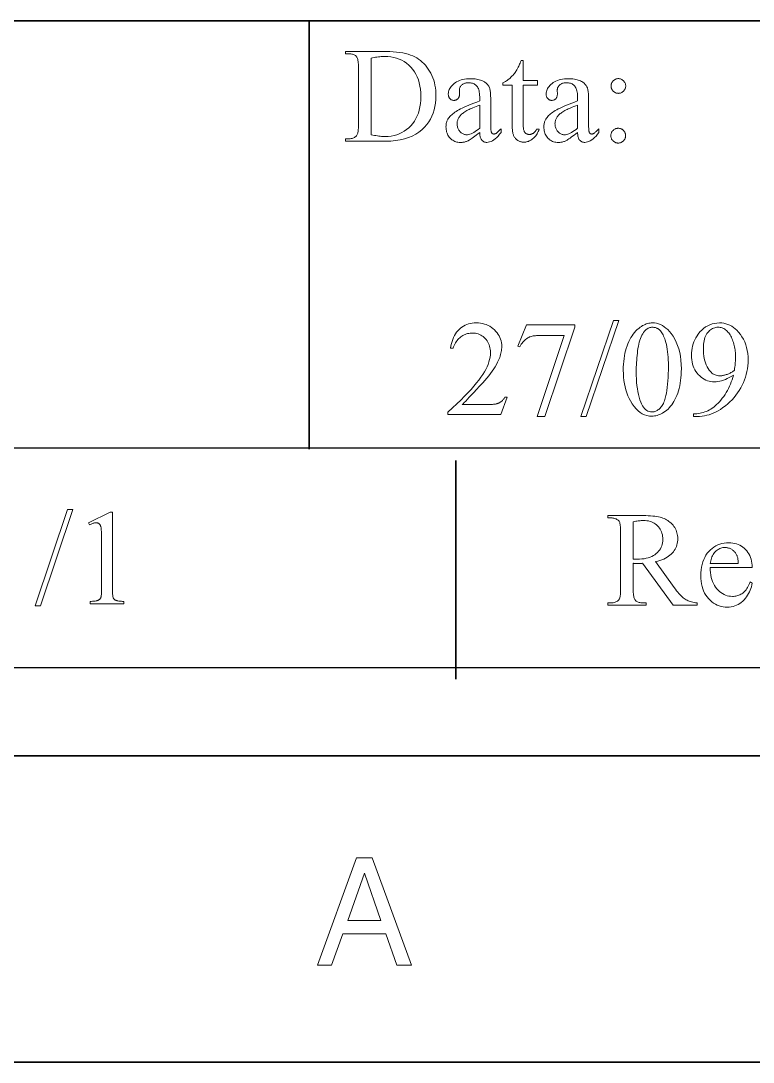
# Model space of a CAD drawing. Extents: x 0 to 297, y 0 to 210.
# Drawn here: x 248.58 to 272.5, y 0 to 34 of the extents above; entities that cross this region are included whole.
import ezdxf

# ---------------------------------------------------------------- set-up
doc = ezdxf.new("R2010")
doc.units = 0

msp = doc.modelspace()

# ---------------------------------------------------------------- linework, layer by layer
at = {"color": 7, "lineweight": 35}
for p, q in [((162, 34), (287, 34)), ((162, 20), (286.882111, 20.066713)), ((162, 12.832358), (286.882111, 12.899072)), ((10, 10), (287, 10)), ((97, 10), (287, 10)), ((296.999512, 0.000561), (0.00002, 0.000561))]:
    msp.add_line(p, q, dxfattribs=at)
at = {"color": 7, "lineweight": 35, "ltscale": 0.3489}
msp.add_line((258.001556, 20.018793), (258.001556, 33.974796), dxfattribs=at)
at = {"color": 7, "lineweight": 35, "ltscale": 0.178418}
msp.add_line((262.789368, 12.504389), (262.789368, 19.641123), dxfattribs=at)
at = {"color": 7, "lineweight": 13}
for points in [[(259.184235, 30.070606), (259.184235, 30.150635), (259.294525, 30.150635), (259.330658, 30.151825), (259.364624, 30.155394), (259.396393, 30.161341), (259.426025, 30.169668), (259.453522, 30.180376), (259.478821, 30.19346), (259.501953, 30.208927), (259.522949, 30.22677), (259.541748, 30.246994), (259.558411, 30.269596), (259.567444, 30.285646), (259.575531, 30.305243), (259.582672, 30.328386), (259.588867, 30.355076), (259.594086, 30.385315), (259.598389, 30.4191), (259.601715, 30.456432), (259.604095, 30.497311), (259.60553, 30.541739), (259.605988, 30.589712), (259.605988, 32.484447), (259.605377, 32.537334), (259.603577, 32.586105), (259.600555, 32.630772), (259.596313, 32.671326), (259.590851, 32.707771), (259.584198, 32.740108), (259.576324, 32.768333), (259.56723, 32.79245), (259.556946, 32.812458), (259.545441, 32.828358), (259.52774, 32.846439), (259.508392, 32.862617), (259.487427, 32.876892), (259.464813, 32.889267), (259.440521, 32.899734), (259.414612, 32.908298), (259.387054, 32.914963), (259.35788, 32.91972), (259.327026, 32.922573), (259.294525, 32.923527), (259.184235, 32.923527), (259.184235, 33.003555), (260.378174, 33.003555), (260.506531, 33.002064), (260.628601, 32.997585), (260.744354, 32.990124), (260.853851, 32.979675), (260.957031, 32.966244), (261.053925, 32.949829), (261.144501, 32.930428), (261.228821, 32.908039), (261.306824, 32.882668), (261.37854, 32.854313), (261.44574, 32.822472), (261.510284, 32.786655), (261.572144, 32.746857), (261.631317, 32.703079), (261.687836, 32.655323), (261.741638, 32.603584), (261.792786, 32.547867), (261.841217, 32.488171), (261.886993, 32.424492), (261.930084, 32.356834), (261.969727, 32.286106), (262.005219, 32.213215), (262.03653, 32.138161), (262.06366, 32.060944), (262.086609, 31.981565), (262.105408, 31.900023), (262.120026, 31.816317), (262.130463, 31.730448), (262.136719, 31.642416), (262.138794, 31.552221), (262.135071, 31.43181), (262.123932, 31.315422), (262.105316, 31.203058), (262.079285, 31.094715), (262.045807, 30.990396), (262.004883, 30.890102), (261.956512, 30.793829), (261.900696, 30.70158), (261.837463, 30.613354), (261.766785, 30.52915), (261.678925, 30.442026), (261.582306, 30.364075), (261.47699, 30.295292), (261.362915, 30.235682), (261.240112, 30.185242), (261.108551, 30.143972), (260.968262, 30.111876), (260.819244, 30.088947), (260.661469, 30.075191), (260.494965, 30.070606)], [(260.021271, 30.282574), (260.075348, 30.271069), (260.127625, 30.260773), (260.178131, 30.251688), (260.226837, 30.243814), (260.273804, 30.237152), (260.319, 30.231703), (260.362396, 30.227463), (260.404022, 30.224434), (260.443909, 30.222618), (260.481995, 30.222012), (260.580627, 30.225538), (260.675873, 30.236115), (260.7677, 30.253742), (260.856079, 30.278421), (260.941071, 30.310152), (261.022644, 30.348934), (261.100769, 30.394766), (261.175507, 30.447651), (261.246826, 30.507586), (261.314728, 30.574572), (261.377594, 30.647593), (261.433868, 30.725632), (261.48349, 30.808689), (261.52652, 30.896763), (261.562927, 30.989857), (261.592712, 31.087967), (261.615875, 31.191097), (261.632416, 31.299244), (261.642334, 31.412409), (261.64566, 31.530592), (261.642334, 31.649574), (261.632416, 31.763411), (261.615875, 31.872099), (261.592712, 31.975639), (261.562927, 32.074032), (261.52652, 32.167274), (261.48349, 32.255371), (261.433868, 32.338322), (261.377594, 32.416122), (261.314728, 32.488773), (261.246643, 32.555351), (261.174835, 32.614918), (261.099213, 32.667477), (261.019867, 32.713028), (260.936737, 32.751572), (260.849854, 32.783108), (260.759216, 32.807636), (260.664795, 32.825157), (260.56662, 32.835667), (260.464691, 32.839172), (260.425201, 32.838543), (260.384644, 32.836662), (260.343018, 32.833527), (260.300293, 32.829136), (260.2565, 32.82349), (260.211609, 32.816589), (260.165649, 32.808437), (260.118622, 32.799026), (260.070496, 32.788364), (260.021271, 32.776447)], [(264.987396, 32.702908), (264.987396, 32.051861), (265.450256, 32.051861), (265.450256, 31.900455), (264.987396, 31.900455), (264.987396, 30.615667), (264.987946, 30.578423), (264.989594, 30.543684), (264.992371, 30.511457), (264.996216, 30.481739), (265.00119, 30.454529), (265.007263, 30.429827), (265.014435, 30.407637), (265.022705, 30.387953), (265.032074, 30.370779), (265.042542, 30.356115), (265.053894, 30.343374), (265.065857, 30.331976), (265.078461, 30.321918), (265.091705, 30.313202), (265.10556, 30.305826), (265.120026, 30.299791), (265.135132, 30.295097), (265.150879, 30.291746), (265.167236, 30.289734), (265.184235, 30.289063), (265.198456, 30.289507), (265.212616, 30.290836), (265.226654, 30.293055), (265.240631, 30.296158), (265.254517, 30.300148), (265.268311, 30.305025), (265.282043, 30.310791), (265.295654, 30.317442), (265.309204, 30.32498), (265.322662, 30.333405), (265.335754, 30.342693), (265.348267, 30.352827), (265.360168, 30.363804), (265.37146, 30.375624), (265.382141, 30.388288), (265.392212, 30.401796), (265.401672, 30.416147), (265.410553, 30.431341), (265.418823, 30.44738), (265.426483, 30.464262), (265.510834, 30.464262), (265.495056, 30.422916), (265.478027, 30.383671), (265.459747, 30.346521), (265.440216, 30.311472), (265.419434, 30.278519), (265.3974, 30.247665), (265.374115, 30.218908), (265.349548, 30.192249), (265.323761, 30.16769), (265.296692, 30.145227), (265.268921, 30.124886), (265.240967, 30.106684), (265.21286, 30.090624), (265.18457, 30.076706), (265.156097, 30.064928), (265.127472, 30.055292), (265.098663, 30.047798), (265.069672, 30.042444), (265.040527, 30.039232), (265.0112, 30.038162), (264.991333, 30.038713), (264.971558, 30.040369), (264.951874, 30.043125), (264.932281, 30.046988), (264.912781, 30.05195), (264.893341, 30.058018), (264.874023, 30.065187), (264.854767, 30.073462), (264.835602, 30.082838), (264.816528, 30.093317), (264.797974, 30.104824), (264.780457, 30.117283), (264.763885, 30.130693), (264.748352, 30.145054), (264.733795, 30.160368), (264.720215, 30.176634), (264.707672, 30.193851), (264.696106, 30.212019), (264.685516, 30.23114), (264.675934, 30.251211), (264.667297, 30.272873), (264.659576, 30.296762), (264.652771, 30.322882), (264.646851, 30.351227), (264.641876, 30.3818), (264.637787, 30.4146), (264.634583, 30.449629), (264.632324, 30.486885), (264.630951, 30.526371), (264.630524, 30.568083), (264.630524, 31.900455), (264.316895, 31.900455), (264.316895, 31.971832), (264.340729, 31.982008), (264.364685, 31.993504), (264.388733, 32.006321), (264.412903, 32.020454), (264.437195, 32.035908), (264.461578, 32.052681), (264.486084, 32.070774), (264.510681, 32.090187), (264.5354, 32.11092), (264.560211, 32.132973), (264.584808, 32.156105), (264.608887, 32.18008), (264.632416, 32.204899), (264.655396, 32.230564), (264.677826, 32.257069), (264.699738, 32.28442), (264.721069, 32.312614), (264.741913, 32.341652), (264.762177, 32.371532), (264.781921, 32.402256), (264.792267, 32.420059), (264.803375, 32.440586), (264.815277, 32.463837), (264.827942, 32.489815), (264.8414, 32.518517), (264.855621, 32.549942), (264.870636, 32.584095), (264.886444, 32.620975), (264.902985, 32.660576), (264.920349, 32.702908)], [(263.568512, 30.356115), (263.509796, 30.310953), (263.455597, 30.26977), (263.405975, 30.232567), (263.36087, 30.199345), (263.320313, 30.170101), (263.284302, 30.144838), (263.252838, 30.123554), (263.225891, 30.106251), (263.203522, 30.092928), (263.185669, 30.083584), (263.16214, 30.073311), (263.138336, 30.064117), (263.114227, 30.056005), (263.089813, 30.048977), (263.065094, 30.043028), (263.04007, 30.038162), (263.01474, 30.034376), (262.989105, 30.031673), (262.963165, 30.03005), (262.93692, 30.02951), (262.896545, 30.030916), (262.857635, 30.035133), (262.82016, 30.042164), (262.784149, 30.052006), (262.749573, 30.064657), (262.716431, 30.080124), (262.684753, 30.0984), (262.654541, 30.119488), (262.625763, 30.143389), (262.598419, 30.170101), (262.573151, 30.199106), (262.550537, 30.229885), (262.530579, 30.262438), (262.513306, 30.296762), (262.498657, 30.332863), (262.486694, 30.370735), (262.477386, 30.410383), (262.470734, 30.451803), (262.466736, 30.494997), (262.465393, 30.539965), (262.466064, 30.568558), (262.467987, 30.596375), (262.471252, 30.623411), (262.4758, 30.64967), (262.481628, 30.675148), (262.48877, 30.699848), (262.497192, 30.723772), (262.506927, 30.746914), (262.517975, 30.769279), (262.530304, 30.790865), (262.549347, 30.820108), (262.571014, 30.849005), (262.595276, 30.877556), (262.622162, 30.905762), (262.651703, 30.93362), (262.683807, 30.961132), (262.718567, 30.988298), (262.75592, 31.01512), (262.795929, 31.041594), (262.838501, 31.067722), (262.885315, 31.09424), (262.937958, 31.121881), (262.996429, 31.15065), (263.060699, 31.180542), (263.130768, 31.211557), (263.206696, 31.2437), (263.288422, 31.276966), (263.375946, 31.311356), (263.46933, 31.346872), (263.568512, 31.383512), (263.568512, 31.461378), (263.567566, 31.518782), (263.564728, 31.572466), (263.560028, 31.622431), (263.553467, 31.668674), (263.544983, 31.711197), (263.534637, 31.75), (263.5224, 31.785084), (263.508301, 31.816446), (263.49231, 31.844088), (263.474426, 31.868011), (263.454742, 31.888969), (263.43338, 31.907722), (263.410278, 31.924269), (263.385468, 31.938608), (263.358978, 31.950743), (263.33075, 31.96067), (263.300842, 31.968393), (263.269196, 31.973907), (263.23587, 31.977217), (263.200806, 31.978321), (263.174103, 31.977585), (263.14856, 31.97538), (263.124115, 31.971703), (263.1008, 31.966555), (263.078613, 31.959936), (263.057526, 31.951847), (263.037598, 31.942286), (263.018768, 31.931255), (263.001068, 31.918753), (262.984497, 31.904781), (262.968903, 31.889856), (262.954926, 31.8745), (262.942596, 31.858709), (262.931915, 31.842487), (262.922882, 31.825832), (262.915466, 31.808746), (262.909729, 31.791225), (262.905609, 31.773273), (262.903137, 31.754889), (262.902313, 31.736071), (262.906647, 31.61062), (262.906128, 31.591175), (262.904602, 31.572639), (262.902069, 31.555012), (262.898499, 31.538292), (262.893951, 31.52248), (262.888336, 31.507578), (262.881744, 31.493584), (262.874115, 31.480497), (262.865479, 31.468321), (262.855804, 31.457052), (262.845337, 31.446777), (262.834229, 31.437586), (262.82251, 31.429474), (262.81015, 31.422445), (262.79715, 31.416496), (262.783539, 31.411631), (262.769287, 31.407845), (262.754425, 31.405142), (262.738922, 31.403519), (262.722809, 31.402979), (262.707092, 31.403542), (262.691956, 31.405228), (262.677399, 31.408039), (262.663452, 31.411976), (262.650055, 31.417038), (262.637268, 31.423223), (262.625061, 31.430534), (262.613434, 31.438969), (262.602386, 31.44853), (262.591949, 31.459215), (262.582275, 31.470873), (262.573639, 31.483353), (262.56601, 31.496655), (262.559418, 31.510778), (262.553802, 31.525724), (262.549255, 31.541492), (262.545685, 31.558083), (262.543152, 31.575495), (262.541626, 31.593727), (262.541107, 31.612783), (262.542999, 31.649683), (262.548737, 31.685978), (262.558228, 31.721666), (262.571564, 31.756748), (262.588684, 31.791225), (262.609619, 31.825098), (262.634369, 31.858364), (262.662933, 31.891024), (262.695282, 31.923079), (262.731445, 31.954529), (262.771057, 31.984118), (262.813721, 32.010593), (262.859467, 32.033951), (262.908295, 32.054195), (262.960175, 32.071327), (263.015137, 32.085342), (263.073181, 32.096245), (263.134277, 32.104031), (263.198456, 32.108704), (263.265686, 32.11026), (263.317505, 32.109375), (263.367432, 32.106712), (263.415466, 32.10228), (263.461578, 32.096069), (263.505768, 32.088089), (263.548096, 32.078335), (263.588501, 32.066807), (263.626984, 32.053505), (263.663574, 32.038429), (263.698273, 32.02158), (263.723145, 32.007412), (263.746643, 31.991732), (263.768829, 31.974535), (263.789642, 31.955826), (263.809143, 31.935602), (263.827271, 31.913864), (263.844086, 31.890614), (263.859558, 31.865849), (263.873688, 31.839567), (263.886444, 31.811773), (263.89386, 31.791225), (263.900482, 31.766785), (263.906311, 31.738451), (263.911377, 31.706223), (263.915649, 31.670101), (263.919159, 31.630087), (263.921875, 31.58618), (263.923828, 31.538378), (263.924988, 31.486685), (263.925385, 31.431097), (263.925385, 30.758421), (263.925507, 30.703947), (263.925812, 30.653866), (263.926361, 30.608173), (263.927124, 30.566872), (263.928101, 30.529961), (263.929291, 30.49744), (263.930695, 30.469313), (263.932312, 30.445574), (263.934143, 30.426226), (263.936218, 30.41127), (263.938507, 30.39893), (263.941101, 30.387434), (263.94397, 30.376781), (263.947113, 30.366972), (263.950531, 30.358007), (263.954254, 30.349886), (263.958221, 30.342607), (263.962494, 30.336172), (263.967072, 30.330582), (263.971893, 30.325832), (263.976959, 30.321724), (263.982147, 30.318047), (263.987488, 30.314802), (263.993011, 30.311991), (263.998657, 30.30961), (264.004456, 30.307665), (264.010437, 30.30615), (264.016541, 30.305069), (264.022797, 30.30442), (264.029205, 30.304203), (264.036041, 30.304356), (264.042725, 30.30481), (264.049194, 30.305567), (264.055511, 30.306627), (264.061646, 30.307989), (264.067627, 30.309654), (264.073425, 30.311623), (264.079041, 30.313894), (264.084503, 30.316467), (264.089783, 30.319344), (264.099701, 30.325985), (264.111328, 30.334658), (264.124634, 30.345366), (264.139618, 30.358105), (264.156281, 30.372877), (264.174652, 30.389683), (264.194702, 30.408522), (264.216431, 30.429396), (264.239868, 30.452301), (264.264984, 30.47724), (264.264984, 30.356115), (264.216736, 30.29447), (264.168945, 30.239315), (264.121582, 30.190649), (264.074646, 30.148472), (264.028137, 30.112783), (263.982056, 30.083584), (263.936432, 30.060873), (263.891205, 30.044651), (263.846436, 30.034918), (263.802094, 30.031673), (263.781342, 30.032408), (263.761444, 30.034615), (263.742401, 30.038292), (263.724243, 30.04344), (263.70694, 30.050058), (263.690491, 30.058147), (263.674927, 30.067707), (263.660217, 30.078739), (263.646362, 30.09124), (263.633392, 30.105213), (263.62146, 30.12096), (263.610718, 30.138783), (263.601196, 30.158682), (263.592896, 30.180656), (263.585815, 30.204708), (263.579926, 30.230837), (263.575256, 30.259041), (263.571808, 30.289324), (263.56955, 30.32168)], [(266.76532, 30.356115), (266.706604, 30.310953), (266.652435, 30.26977), (266.602783, 30.232567), (266.557678, 30.199345), (266.517151, 30.170101), (266.48111, 30.144838), (266.449646, 30.123554), (266.422729, 30.106251), (266.40033, 30.092928), (266.382507, 30.083584), (266.358978, 30.073311), (266.335175, 30.064117), (266.311066, 30.056005), (266.286621, 30.048977), (266.261902, 30.043028), (266.236877, 30.038162), (266.211548, 30.034376), (266.185913, 30.031673), (266.160004, 30.03005), (266.133759, 30.02951), (266.093384, 30.030916), (266.054474, 30.035133), (266.016998, 30.042164), (265.980957, 30.052006), (265.946381, 30.064657), (265.913269, 30.080124), (265.881592, 30.0984), (265.851349, 30.119488), (265.822571, 30.143389), (265.795258, 30.170101), (265.769989, 30.199106), (265.747375, 30.229885), (265.727417, 30.262438), (265.710114, 30.296762), (265.695496, 30.332863), (265.683502, 30.370735), (265.674194, 30.410383), (265.667542, 30.451803), (265.663574, 30.494997), (265.662231, 30.539965), (265.662872, 30.568558), (265.664825, 30.596375), (265.66806, 30.623411), (265.672607, 30.64967), (265.678467, 30.675148), (265.685608, 30.699848), (265.694031, 30.723772), (265.703766, 30.746914), (265.714783, 30.769279), (265.727112, 30.790865), (265.746155, 30.820108), (265.767822, 30.849005), (265.792114, 30.877556), (265.819, 30.905762), (265.848511, 30.93362), (265.880646, 30.961132), (265.915405, 30.988298), (265.952759, 31.01512), (265.992737, 31.041594), (266.035339, 31.067722), (266.082153, 31.09424), (266.134796, 31.121881), (266.193237, 31.15065), (266.257507, 31.180542), (266.327606, 31.211557), (266.403503, 31.2437), (266.485229, 31.276966), (266.572784, 31.311356), (266.666138, 31.346872), (266.76532, 31.383512), (266.76532, 31.461378), (266.764404, 31.518782), (266.761566, 31.572466), (266.756866, 31.622431), (266.750275, 31.668674), (266.741821, 31.711197), (266.731476, 31.75), (266.719238, 31.785084), (266.705109, 31.816446), (266.689117, 31.844088), (266.671234, 31.868011), (266.651581, 31.888969), (266.630188, 31.907722), (266.607117, 31.924269), (266.582306, 31.938608), (266.555786, 31.950743), (266.527588, 31.96067), (266.49765, 31.968393), (266.466034, 31.973907), (266.432678, 31.977217), (266.397644, 31.978321), (266.370941, 31.977585), (266.345367, 31.97538), (266.320923, 31.971703), (266.297607, 31.966555), (266.275421, 31.959936), (266.254364, 31.951847), (266.234406, 31.942286), (266.215607, 31.931255), (266.197906, 31.918753), (266.181335, 31.904781), (266.16571, 31.889856), (266.151764, 31.8745), (266.139435, 31.858709), (266.128723, 31.842487), (266.11969, 31.825832), (266.112305, 31.808746), (266.106537, 31.791225), (266.102448, 31.773273), (266.099976, 31.754889), (266.099152, 31.736071), (266.103485, 31.61062), (266.102966, 31.591175), (266.10144, 31.572639), (266.098907, 31.555012), (266.095337, 31.538292), (266.090759, 31.52248), (266.085175, 31.507578), (266.078552, 31.493584), (266.070953, 31.480497), (266.062317, 31.468321), (266.052643, 31.457052), (266.042175, 31.446777), (266.031067, 31.437586), (266.019318, 31.429474), (266.006958, 31.422445), (265.993988, 31.416496), (265.980347, 31.411631), (265.966125, 31.407845), (265.951233, 31.405142), (265.93576, 31.403519), (265.919617, 31.402979), (265.9039, 31.403542), (265.888794, 31.405228), (265.874237, 31.408039), (265.86026, 31.411976), (265.846893, 31.417038), (265.834106, 31.423223), (265.821899, 31.430534), (265.810272, 31.438969), (265.799225, 31.44853), (265.788757, 31.459215), (265.779114, 31.470873), (265.770477, 31.483353), (265.762848, 31.496655), (265.756226, 31.510778), (265.750641, 31.525724), (265.746063, 31.541492), (265.742523, 31.558083), (265.73996, 31.575495), (265.738434, 31.593727), (265.737946, 31.612783), (265.739838, 31.649683), (265.745544, 31.685978), (265.755066, 31.721666), (265.768402, 31.756748), (265.785522, 31.791225), (265.806458, 31.825098), (265.831207, 31.858364), (265.859741, 31.891024), (265.89212, 31.923079), (265.928284, 31.954529), (265.967865, 31.984118), (266.010559, 32.010593), (266.056305, 32.033951), (266.105103, 32.054195), (266.157013, 32.071327), (266.211975, 32.085342), (266.269989, 32.096245), (266.331116, 32.104031), (266.395264, 32.108704), (266.462524, 32.11026), (266.514343, 32.109375), (266.56427, 32.106712), (266.612274, 32.10228), (266.658386, 32.096069), (266.702606, 32.088089), (266.744904, 32.078335), (266.785309, 32.066807), (266.823822, 32.053505), (266.860413, 32.038429), (266.895111, 32.02158), (266.919952, 32.007412), (266.943481, 31.991732), (266.965637, 31.974535), (266.986481, 31.955826), (267.005951, 31.935602), (267.024109, 31.913864), (267.040924, 31.890614), (267.056366, 31.865849), (267.070496, 31.839567), (267.083282, 31.811773), (267.090698, 31.791225), (267.09729, 31.766785), (267.103149, 31.738451), (267.108215, 31.706223), (267.112488, 31.670101), (267.115997, 31.630087), (267.118713, 31.58618), (267.120667, 31.538378), (267.121826, 31.486685), (267.122223, 31.431097), (267.122223, 30.758421), (267.122314, 30.703947), (267.12265, 30.653866), (267.123199, 30.608173), (267.123962, 30.566872), (267.124908, 30.529961), (267.126099, 30.49744), (267.127502, 30.469313), (267.12915, 30.445574), (267.130981, 30.426226), (267.133026, 30.41127), (267.135345, 30.39893), (267.137909, 30.387434), (267.140778, 30.376781), (267.143921, 30.366972), (267.147369, 30.358007), (267.151062, 30.349886), (267.15506, 30.342607), (267.159332, 30.336172), (267.163879, 30.330582), (267.168732, 30.325832), (267.173767, 30.321724), (267.178986, 30.318047), (267.184326, 30.314802), (267.189819, 30.311991), (267.195496, 30.30961), (267.201294, 30.307665), (267.207245, 30.30615), (267.213379, 30.305069), (267.219635, 30.30442), (267.226044, 30.304203), (267.23288, 30.304356), (267.239532, 30.30481), (267.246033, 30.305567), (267.25235, 30.306627), (267.258484, 30.307989), (267.264465, 30.309654), (267.270264, 30.311623), (267.275879, 30.313894), (267.281311, 30.316467), (267.286591, 30.319344), (267.296539, 30.325985), (267.308136, 30.334658), (267.321442, 30.345366), (267.336426, 30.358105), (267.353119, 30.372877), (267.37149, 30.389683), (267.391541, 30.408522), (267.413269, 30.429396), (267.436676, 30.452301), (267.461792, 30.47724), (267.461792, 30.356115), (267.413574, 30.29447), (267.365753, 30.239315), (267.31839, 30.190649), (267.271454, 30.148472), (267.224945, 30.112783), (267.178894, 30.083584), (267.13324, 30.060873), (267.088043, 30.044651), (267.043274, 30.034918), (266.998932, 30.031673), (266.97818, 30.032408), (266.958282, 30.034615), (266.93924, 30.038292), (266.921051, 30.04344), (266.903748, 30.050058), (266.887329, 30.058147), (266.871765, 30.067707), (266.857056, 30.078739), (266.843201, 30.09124), (266.830231, 30.105213), (266.818268, 30.12096), (266.807556, 30.138783), (266.798035, 30.158682), (266.789734, 30.180656), (266.782623, 30.204708), (266.776764, 30.230837), (266.772095, 30.259041), (266.768616, 30.289324), (266.766357, 30.32168)], [(268.095551, 32.112423), (268.115143, 32.111721), (268.134186, 32.109612), (268.152618, 32.106098), (268.170471, 32.101177), (268.187744, 32.094849), (268.204437, 32.087116), (268.22052, 32.07798), (268.236053, 32.067432), (268.250977, 32.055485), (268.26532, 32.042126), (268.278687, 32.027775), (268.290649, 32.01284), (268.301178, 31.997322), (268.310333, 31.981218), (268.318054, 31.964531), (268.324371, 31.947262), (268.329315, 31.929405), (268.332825, 31.910967), (268.33493, 31.891943), (268.335632, 31.872337), (268.33493, 31.85273), (268.332825, 31.833706), (268.329315, 31.815268), (268.324371, 31.797413), (268.318054, 31.780142), (268.310333, 31.763454), (268.301178, 31.747351), (268.290649, 31.731833), (268.278687, 31.716896), (268.26532, 31.702545), (268.250977, 31.68919), (268.236053, 31.677238), (268.22052, 31.666695), (268.204437, 31.657557), (268.187744, 31.649824), (268.170471, 31.643497), (268.152618, 31.638577), (268.134186, 31.635061), (268.115143, 31.632954), (268.095551, 31.63225), (268.075928, 31.632954), (268.056915, 31.635061), (268.038483, 31.638577), (268.02063, 31.643497), (268.003357, 31.649824), (267.986664, 31.657557), (267.970551, 31.666695), (267.955048, 31.677238), (267.940094, 31.68919), (267.925751, 31.702545), (267.912384, 31.716896), (267.900452, 31.731833), (267.889893, 31.747351), (267.880768, 31.763454), (267.873016, 31.780142), (267.866699, 31.797413), (267.861786, 31.815268), (267.858276, 31.833706), (267.856171, 31.85273), (267.855469, 31.872337), (267.856171, 31.891943), (267.858276, 31.910967), (267.861786, 31.929405), (267.866699, 31.947262), (267.873016, 31.964531), (267.880768, 31.981218), (267.889893, 31.997322), (267.900452, 32.01284), (267.912384, 32.027775), (267.925751, 32.042126), (267.940094, 32.055485), (267.955048, 32.067432), (267.970551, 32.07798), (267.986664, 32.087116), (268.003357, 32.094849), (268.02063, 32.101177), (268.038483, 32.106098), (268.056915, 32.109612), (268.075928, 32.111721)], [(263.568512, 30.496706), (263.568512, 31.251572), (263.505493, 31.226374), (263.447113, 31.20269), (263.393372, 31.180519), (263.344238, 31.159864), (263.299774, 31.140722), (263.259888, 31.123093), (263.22467, 31.106979), (263.194061, 31.092381), (263.168091, 31.079294), (263.146729, 31.067722), (263.113525, 31.048601), (263.082275, 31.029308), (263.052979, 31.009842), (263.025604, 30.990202), (263.000183, 30.97039), (262.976715, 30.950405), (262.9552, 30.930246), (262.935638, 30.909914), (262.917999, 30.88941), (262.902313, 30.868732), (262.888336, 30.847773), (262.875854, 30.826424), (262.864807, 30.804688), (262.855255, 30.78256), (262.847168, 30.760044), (262.840546, 30.737139), (262.835388, 30.713844), (262.831726, 30.690159), (262.829529, 30.666086), (262.828766, 30.641623), (262.829712, 30.611006), (262.832489, 30.58145), (262.837158, 30.552954), (262.843658, 30.525517), (262.85202, 30.49914), (262.862274, 30.473822), (262.874359, 30.449564), (262.888306, 30.426367), (262.904114, 30.404228), (262.921783, 30.383152), (262.940674, 30.36363), (262.960114, 30.346165), (262.980133, 30.330753), (263.000702, 30.317398), (263.02182, 30.306097), (263.043518, 30.29685), (263.065765, 30.289658), (263.088593, 30.284521), (263.111969, 30.281439), (263.135925, 30.280411), (263.16983, 30.282574), (263.205811, 30.289063), (263.243896, 30.299877), (263.284027, 30.315018), (263.326263, 30.334486), (263.370544, 30.358278), (263.416931, 30.386396), (263.465363, 30.41884), (263.5159, 30.45561)], [(266.76532, 30.496706), (266.76532, 31.251572), (266.702332, 31.226374), (266.643951, 31.20269), (266.59021, 31.180519), (266.541077, 31.159864), (266.496582, 31.140722), (266.456726, 31.123093), (266.421478, 31.106979), (266.3909, 31.092381), (266.364899, 31.079294), (266.343567, 31.067722), (266.310364, 31.048601), (266.279114, 31.029308), (266.249786, 31.009842), (266.222443, 30.990202), (266.197021, 30.97039), (266.173553, 30.950405), (266.152039, 30.930246), (266.132446, 30.909914), (266.114838, 30.88941), (266.099152, 30.868732), (266.085175, 30.847773), (266.072662, 30.826424), (266.061646, 30.804688), (266.052094, 30.78256), (266.044006, 30.760044), (266.037384, 30.737139), (266.032227, 30.713844), (266.028564, 30.690159), (266.026337, 30.666086), (266.025604, 30.641623), (266.02655, 30.611006), (266.029327, 30.58145), (266.033966, 30.552954), (266.040497, 30.525517), (266.048859, 30.49914), (266.059082, 30.473822), (266.071167, 30.449564), (266.085144, 30.426367), (266.100952, 30.404228), (266.118622, 30.383152), (266.137482, 30.36363), (266.156952, 30.346165), (266.176941, 30.330753), (266.19751, 30.317398), (266.218658, 30.306097), (266.240356, 30.29685), (266.262604, 30.289658), (266.285431, 30.284521), (266.308807, 30.281439), (266.332733, 30.280411), (266.366669, 30.282574), (266.402649, 30.289063), (266.440704, 30.299877), (266.480865, 30.315018), (266.523071, 30.334486), (266.567383, 30.358278), (266.61377, 30.386396), (266.662201, 30.41884), (266.712738, 30.45561)], [(268.091217, 30.49238), (268.111237, 30.491667), (268.130615, 30.489525), (268.149384, 30.485956), (268.167511, 30.480959), (268.185028, 30.474535), (268.201904, 30.466684), (268.21817, 30.457405), (268.233795, 30.446699), (268.24881, 30.434565), (268.263184, 30.421003), (268.27652, 30.406446), (268.288483, 30.391327), (268.299011, 30.375647), (268.308167, 30.359402), (268.315887, 30.342596), (268.322205, 30.325228), (268.327148, 30.307297), (268.330658, 30.288803), (268.332764, 30.269749), (268.333466, 30.25013), (268.332764, 30.230524), (268.330597, 30.2115), (268.327026, 30.193062), (268.322052, 30.175205), (268.315613, 30.157934), (268.30777, 30.141249), (268.298492, 30.125145), (268.287781, 30.109625), (268.275665, 30.09469), (268.262085, 30.080339), (268.247528, 30.066984), (268.232422, 30.055033), (268.216736, 30.044489), (268.2005, 30.035351), (268.183685, 30.027618), (268.166321, 30.021292), (268.148376, 30.016371), (268.129883, 30.012856), (268.11084, 30.010746), (268.091217, 30.010044), (268.071594, 30.010746), (268.052582, 30.012856), (268.034149, 30.016371), (268.016296, 30.021292), (267.999023, 30.027618), (267.98233, 30.035351), (267.966217, 30.044489), (267.950714, 30.055033), (267.935791, 30.066984), (267.921417, 30.080339), (267.908081, 30.09469), (267.896118, 30.109625), (267.88559, 30.125145), (267.876434, 30.141249), (267.868713, 30.157934), (267.862366, 30.175205), (267.857452, 30.193062), (267.853943, 30.2115), (267.851837, 30.230524), (267.851135, 30.25013), (267.851837, 30.269749), (267.853943, 30.288803), (267.857452, 30.307297), (267.862366, 30.325228), (267.868713, 30.342596), (267.876434, 30.359402), (267.88559, 30.375647), (267.896118, 30.391327), (267.908081, 30.406446), (267.921417, 30.421003), (267.935791, 30.434565), (267.950714, 30.446699), (267.966217, 30.457405), (267.98233, 30.466684), (267.999023, 30.474535), (268.016296, 30.480959), (268.034149, 30.485956), (268.052582, 30.489525), (268.071594, 30.491667)], [(268.106995, 24.219904), (267.044983, 21.083639), (266.871948, 21.083639), (267.93396, 24.219904)], [(264.466766, 21.708729), (264.261292, 21.144201), (262.530945, 21.144201), (262.530945, 21.22423), (262.679108, 21.360971), (262.818268, 21.492607), (262.948364, 21.619141), (263.069427, 21.740568), (263.181427, 21.85689), (263.284424, 21.968109), (263.378357, 22.074223), (263.463257, 22.175232), (263.539093, 22.271137), (263.605927, 22.361937), (263.6651, 22.449429), (263.718048, 22.535406), (263.764771, 22.619867), (263.805237, 22.702816), (263.839508, 22.784252), (263.867554, 22.864172), (263.889343, 22.942579), (263.904907, 23.019472), (263.914246, 23.094851), (263.917389, 23.168715), (263.91568, 23.223524), (263.910553, 23.276342), (263.902008, 23.327171), (263.890045, 23.376011), (263.874664, 23.422859), (263.855865, 23.46772), (263.833649, 23.51059), (263.808014, 23.551468), (263.778961, 23.590359), (263.74649, 23.627258), (263.71167, 23.661367), (263.675476, 23.691887), (263.637939, 23.718815), (263.599091, 23.742153), (263.558868, 23.761902), (263.517303, 23.778059), (263.474426, 23.790625), (263.430206, 23.799601), (263.384613, 23.804987), (263.337708, 23.806782), (263.294891, 23.805517), (263.25296, 23.801722), (263.211914, 23.795395), (263.171753, 23.786537), (263.132507, 23.77515), (263.094116, 23.76123), (263.05661, 23.744781), (263.02002, 23.725801), (262.984283, 23.704292), (262.949463, 23.68025), (262.915955, 23.653765), (262.884277, 23.624922), (262.85437, 23.593721), (262.826263, 23.560163), (262.799957, 23.524248), (262.775421, 23.485975), (262.752716, 23.445343), (262.731781, 23.402355), (262.712646, 23.35701), (262.695313, 23.309305), (262.615295, 23.309305), (262.627808, 23.387474), (262.643707, 23.461924), (262.663025, 23.532652), (262.685699, 23.599659), (262.711792, 23.662947), (262.741302, 23.722515), (262.77417, 23.77836), (262.810455, 23.830488), (262.850159, 23.878895), (262.893219, 23.92358), (262.939117, 23.964266), (262.987213, 24.000668), (263.037567, 24.032787), (263.090149, 24.060625), (263.144928, 24.084179), (263.201965, 24.103451), (263.2612, 24.118441), (263.322693, 24.129147), (263.386414, 24.135571), (263.452332, 24.137712), (263.522552, 24.13542), (263.590393, 24.128542), (263.655853, 24.117077), (263.718994, 24.101028), (263.779755, 24.080395), (263.838165, 24.055174), (263.894226, 24.02537), (263.947906, 23.990978), (263.999268, 23.952002), (264.048248, 23.90844), (264.093658, 23.861765), (264.134277, 23.813444), (264.170135, 23.763481), (264.201202, 23.711872), (264.227478, 23.658621), (264.248993, 23.603725), (264.265717, 23.547186), (264.277679, 23.489002), (264.284851, 23.429176), (264.287231, 23.367704), (264.286194, 23.323149), (264.283081, 23.278591), (264.277893, 23.234035), (264.27063, 23.18948), (264.261292, 23.144922), (264.249878, 23.100365), (264.236359, 23.055809), (264.220795, 23.011253), (264.203156, 22.966696), (264.183411, 22.922138), (264.149414, 22.851648), (264.11142, 22.780336), (264.069489, 22.708202), (264.023529, 22.635246), (263.973602, 22.561468), (263.919708, 22.48687), (263.861816, 22.411448), (263.799957, 22.335203), (263.734131, 22.258139), (263.664307, 22.18025), (263.560638, 22.067259), (263.465057, 21.96361), (263.377563, 21.869307), (263.298157, 21.784346), (263.226868, 21.708729), (263.163635, 21.642456), (263.10849, 21.585527), (263.061462, 21.537943), (263.022491, 21.499702), (262.991638, 21.470806), (263.757324, 21.470806), (263.802643, 21.470978), (263.845184, 21.471498), (263.884918, 21.472363), (263.921875, 21.473574), (263.956024, 21.475132), (263.987427, 21.477036), (264.015991, 21.479284), (264.041779, 21.48188), (264.064789, 21.484821), (264.084991, 21.48811), (264.103638, 21.491926), (264.121918, 21.496458), (264.139801, 21.501703), (264.157318, 21.507662), (264.1745, 21.514334), (264.191284, 21.521721), (264.207703, 21.529821), (264.223785, 21.538635), (264.239471, 21.548162), (264.254791, 21.558405), (264.269745, 21.569447), (264.284302, 21.581375), (264.298462, 21.594191), (264.312256, 21.607893), (264.325623, 21.622482), (264.338623, 21.637959), (264.351227, 21.65432), (264.363464, 21.67157), (264.375305, 21.689707), (264.386719, 21.708729)], [(265.096191, 24.07715), (266.66864, 24.07715), (266.66864, 23.994959), (265.690979, 21.083639), (265.44873, 21.083639), (266.324738, 23.72459), (265.517944, 23.72459), (265.47049, 23.724007), (265.425812, 23.722254), (265.383972, 23.719334), (265.34491, 23.715246), (265.308685, 23.709991), (265.275269, 23.703568), (265.244659, 23.695974), (265.216858, 23.687216), (265.191895, 23.677286), (265.169708, 23.666191), (265.134094, 23.64521), (265.099884, 23.622066), (265.067139, 23.59676), (265.035797, 23.569292), (265.00589, 23.53966), (264.977386, 23.507864), (264.950317, 23.473906), (264.924713, 23.437784), (264.900482, 23.3995), (264.877716, 23.359053), (264.815002, 23.382845)], [(268.256226, 22.593372), (268.257751, 22.692337), (268.262299, 22.788513), (268.269867, 22.881897), (268.280457, 22.972492), (268.294098, 23.060297), (268.31073, 23.145311), (268.330414, 23.227535), (268.353149, 23.306969), (268.378876, 23.383614), (268.407654, 23.457468), (268.438904, 23.528076), (268.472198, 23.594986), (268.507446, 23.658199), (268.544678, 23.717712), (268.583923, 23.773527), (268.625153, 23.825644), (268.668365, 23.874062), (268.713562, 23.918779), (268.760773, 23.959799), (268.809937, 23.997122), (268.848999, 24.023834), (268.888336, 24.047733), (268.927917, 24.068823), (268.967743, 24.087099), (269.007874, 24.102564), (269.048218, 24.115217), (269.088837, 24.125059), (269.12973, 24.132088), (269.170868, 24.136307), (269.21225, 24.137712), (269.279053, 24.134274), (269.344452, 24.123957), (269.408478, 24.10676), (269.47113, 24.082687), (269.532379, 24.051735), (269.592255, 24.013905), (269.650726, 23.969198), (269.707825, 23.917612), (269.76355, 23.859146), (269.817871, 23.793804), (269.881592, 23.705557), (269.938568, 23.611252), (269.988861, 23.510891), (270.03244, 23.404476), (270.069336, 23.292002), (270.099487, 23.173473), (270.122955, 23.048887), (270.13974, 22.918245), (270.14978, 22.781548), (270.153137, 22.638794), (270.151672, 22.538239), (270.147247, 22.440754), (270.139893, 22.346342), (270.129608, 22.255001), (270.116364, 22.166733), (270.100189, 22.081533), (270.081055, 21.999407), (270.05899, 21.920351), (270.033997, 21.844368), (270.006042, 21.771454), (269.97583, 21.702034), (269.94397, 21.63653), (269.910522, 21.57494), (269.875427, 21.517265), (269.838684, 21.463505), (269.800354, 21.41366), (269.760406, 21.367731), (269.718811, 21.325716), (269.675598, 21.287615), (269.630798, 21.253429), (269.585297, 21.222813), (269.540161, 21.195419), (269.495331, 21.171249), (269.450836, 21.150301), (269.406647, 21.132576), (269.362793, 21.118073), (269.319275, 21.106792), (269.276062, 21.098736), (269.233185, 21.093903), (269.190613, 21.092291), (269.108124, 21.097244), (269.028412, 21.112103), (268.951508, 21.136869), (268.877441, 21.171541), (268.806152, 21.21612), (268.737701, 21.270603), (268.672058, 21.334995), (268.609222, 21.409292), (268.549194, 21.493494), (268.492004, 21.587605), (268.447205, 21.672802), (268.407135, 21.761417), (268.371765, 21.853451), (268.341095, 21.948902), (268.315186, 22.04777), (268.293945, 22.150055), (268.277466, 22.255758), (268.265656, 22.36488), (268.258606, 22.477417)], [(268.680176, 22.539299), (268.681671, 22.420403), (268.686157, 22.30596), (268.693604, 22.195974), (268.704041, 22.090445), (268.717468, 21.98937), (268.733887, 21.892752), (268.753296, 21.800589), (268.775696, 21.712881), (268.801056, 21.629631), (268.829407, 21.550835), (268.855286, 21.489601), (268.883575, 21.434814), (268.914276, 21.386473), (268.947418, 21.344576), (268.982971, 21.309126), (269.020966, 21.280121), (269.061371, 21.257561), (269.104187, 21.241447), (269.149445, 21.231779), (269.197113, 21.228556), (269.220551, 21.229605), (269.244171, 21.232752), (269.267975, 21.237997), (269.291931, 21.24534), (269.316071, 21.254782), (269.340393, 21.266321), (269.364868, 21.279959), (269.389526, 21.295694), (269.414368, 21.313528), (269.439362, 21.333458), (269.463837, 21.355856), (269.487122, 21.381086), (269.509186, 21.409151), (269.530029, 21.440048), (269.549683, 21.47378), (269.568115, 21.510344), (269.585327, 21.549742), (269.601318, 21.591974), (269.616119, 21.637039), (269.6297, 21.684937), (269.648621, 21.762392), (269.665527, 21.845945), (269.68045, 21.9356), (269.69339, 22.031353), (269.704315, 22.133205), (269.713287, 22.241159), (269.720245, 22.355211), (269.72522, 22.475363), (269.72821, 22.601612), (269.729187, 22.733963), (269.728149, 22.832659), (269.725037, 22.928022), (269.719849, 23.020056), (269.712585, 23.108757), (269.703247, 23.19413), (269.691833, 23.276169), (269.678314, 23.354879), (269.66275, 23.430258), (269.645111, 23.502304), (269.625366, 23.571022), (269.609344, 23.61932), (269.592407, 23.664721), (269.574585, 23.707222), (269.555817, 23.746826), (269.536163, 23.783531), (269.515594, 23.817337), (269.49411, 23.848246), (269.47171, 23.876255), (269.448425, 23.901367), (269.424225, 23.92358), (269.406128, 23.937143), (269.387268, 23.949276), (269.367706, 23.959984), (269.347412, 23.969263), (269.326355, 23.977114), (269.304565, 23.983538), (269.282043, 23.988535), (269.258789, 23.992104), (269.234802, 23.994244), (269.210083, 23.994959), (269.181, 23.993639), (269.152557, 23.989681), (269.124756, 23.983084), (269.097626, 23.973848), (269.071136, 23.961973), (269.045288, 23.94746), (269.020081, 23.930307), (268.995544, 23.910517), (268.971619, 23.888088), (268.948364, 23.863018), (268.918213, 23.825058), (268.890076, 23.78299), (268.863892, 23.736811), (268.839722, 23.686523), (268.817505, 23.632124), (268.797302, 23.573618), (268.779114, 23.511), (268.762878, 23.444273), (268.748657, 23.373436), (268.73642, 23.298491), (268.725739, 23.221598), (268.716156, 23.144922), (268.707733, 23.068462), (268.700409, 22.992218), (268.694244, 22.916191), (268.689178, 22.84038), (268.685242, 22.764786), (268.682434, 22.689407), (268.680725, 22.614244)], [(270.544617, 21.083639), (270.544617, 21.163668), (270.600464, 21.165754), (270.655548, 21.170286), (270.709839, 21.177261), (270.763336, 21.186682), (270.816071, 21.198545), (270.868042, 21.212852), (270.91922, 21.229605), (270.969604, 21.2488), (271.019226, 21.270441), (271.068054, 21.294525), (271.116333, 21.321724), (271.164307, 21.352709), (271.211945, 21.387478), (271.259277, 21.426033), (271.306244, 21.468372), (271.352905, 21.514498), (271.399261, 21.564407), (271.445282, 21.618101), (271.490967, 21.675583), (271.536346, 21.736847), (271.58017, 21.800632), (271.621246, 21.865671), (271.659607, 21.931967), (271.69519, 21.999516), (271.728027, 22.068317), (271.758118, 22.138376), (271.785461, 22.209688), (271.810089, 22.282255), (271.83194, 22.356075), (271.851044, 22.431152), (271.783783, 22.389645), (271.717804, 22.352507), (271.653137, 22.319738), (271.589752, 22.29134), (271.527679, 22.267309), (271.466919, 22.247648), (271.40741, 22.232355), (271.349243, 22.221432), (271.292358, 22.214878), (271.236755, 22.212694), (271.175781, 22.215084), (271.116608, 22.222254), (271.059174, 22.234205), (271.00351, 22.250935), (270.949646, 22.272446), (270.897522, 22.298737), (270.847198, 22.329807), (270.798645, 22.365658), (270.751862, 22.406288), (270.706848, 22.4517), (270.664917, 22.501068), (270.627411, 22.553574), (270.59433, 22.609215), (270.565643, 22.667994), (270.541382, 22.729908), (270.521515, 22.794958), (270.506073, 22.863146), (270.495056, 22.934467), (270.488434, 23.008926), (270.486237, 23.086523), (270.488434, 23.16268), (270.495056, 23.23715), (270.506073, 23.309933), (270.521515, 23.381029), (270.541382, 23.450438), (270.565643, 23.51816), (270.59433, 23.584194), (270.627411, 23.648542), (270.664917, 23.711201), (270.706848, 23.772175), (270.761688, 23.841627), (270.819763, 23.903769), (270.881073, 23.958599), (270.945648, 24.006119), (271.013458, 24.046328), (271.084503, 24.079226), (271.158783, 24.104815), (271.236328, 24.123091), (271.317108, 24.134056), (271.401154, 24.137712), (271.472351, 24.134727), (271.541473, 24.125772), (271.608521, 24.110847), (271.673523, 24.089954), (271.73642, 24.063091), (271.797241, 24.030258), (271.855988, 23.991455), (271.912659, 23.946682), (271.967224, 23.895939), (272.019745, 23.839226), (272.079742, 23.763523), (272.133453, 23.684361), (272.180817, 23.601736), (272.221863, 23.51565), (272.256592, 23.426105), (272.285004, 23.333097), (272.307129, 23.236631), (272.322906, 23.136703), (272.332397, 23.033314), (272.335541, 22.926464), (272.33313, 22.829359), (272.325928, 22.733574), (272.313934, 22.639107), (272.297119, 22.545959), (272.275513, 22.454132), (272.249115, 22.363625), (272.217896, 22.274435), (272.181885, 22.186565), (272.141083, 22.100016), (272.095459, 22.014786), (272.045563, 21.931652), (271.991882, 21.851397), (271.934479, 21.774017), (271.873291, 21.699514), (271.808319, 21.62789), (271.739624, 21.559139), (271.667114, 21.493267), (271.590881, 21.430271), (271.510864, 21.370153), (271.427124, 21.31291), (271.356842, 21.269348), (271.285309, 21.230373), (271.212524, 21.195982), (271.138489, 21.166176), (271.063202, 21.140957), (270.986633, 21.120323), (270.908844, 21.104273), (270.829803, 21.09281), (270.749481, 21.085932), (270.667908, 21.083639)], [(271.885651, 22.591209), (271.893036, 22.64632), (271.899658, 22.699183), (271.905518, 22.749796), (271.910583, 22.798159), (271.914856, 22.844273), (271.918365, 22.888138), (271.921082, 22.929752), (271.923035, 22.969118), (271.924194, 23.006235), (271.924591, 23.041101), (271.923859, 23.083397), (271.921722, 23.126364), (271.918152, 23.170002), (271.913177, 23.21431), (271.906738, 23.259287), (271.898895, 23.304937), (271.889618, 23.351255), (271.878906, 23.398247), (271.86676, 23.445906), (271.85321, 23.494238), (271.838348, 23.541767), (271.822266, 23.587029), (271.805023, 23.630016), (271.786591, 23.670732), (271.766968, 23.709179), (271.746155, 23.745354), (271.724121, 23.779259), (271.700928, 23.810892), (271.676544, 23.840254), (271.65097, 23.867344), (271.624451, 23.892002), (271.597198, 23.914064), (271.569244, 23.933531), (271.540588, 23.950401), (271.5112, 23.964678), (271.48111, 23.976357), (271.450287, 23.985441), (271.418762, 23.99193), (271.386536, 23.995823), (271.353577, 23.997122), (271.315552, 23.99539), (271.278473, 23.9902), (271.24234, 23.981548), (271.207184, 23.969437), (271.172974, 23.953861), (271.139709, 23.934828), (271.107391, 23.912334), (271.076019, 23.886379), (271.045593, 23.856962), (271.016144, 23.824085), (270.988617, 23.787792), (270.963989, 23.748123), (270.94223, 23.70508), (270.923401, 23.658665), (270.907471, 23.608873), (270.894409, 23.555708), (270.884277, 23.499168), (270.877014, 23.439255), (270.872681, 23.375967), (270.871246, 23.309305), (270.873169, 23.22002), (270.878937, 23.134712), (270.88855, 23.053387), (270.902039, 22.97604), (270.919373, 22.902672), (270.940521, 22.833286), (270.965546, 22.767878), (270.994446, 22.706451), (271.027161, 22.649002), (271.063721, 22.595535), (271.092499, 22.560192), (271.122559, 22.52857), (271.153931, 22.500668), (271.186584, 22.476486), (271.220551, 22.456026), (271.255798, 22.439283), (271.292358, 22.426264), (271.3302, 22.416962), (271.369354, 22.411383), (271.40979, 22.409523), (271.430084, 22.409998), (271.45108, 22.411425), (271.472809, 22.413805), (271.49527, 22.417135), (271.518494, 22.421417), (271.54245, 22.426653), (271.567108, 22.432838), (271.592529, 22.439976), (271.618683, 22.448065), (271.645569, 22.457108), (271.672485, 22.467012), (271.698761, 22.477697), (271.724396, 22.489162), (271.74939, 22.501404), (271.773712, 22.514425), (271.797394, 22.528225), (271.820435, 22.542803), (271.842834, 22.558159), (271.864563, 22.574295)], [(250.278397, 18.040915), (249.2164, 14.90465), (249.043365, 14.90465), (250.105362, 18.040915)], [(250.786682, 17.610489), (251.500458, 17.958723), (251.571838, 17.958723), (251.571838, 15.482155), (251.572037, 15.4347), (251.572662, 15.390965), (251.573685, 15.350951), (251.575119, 15.314656), (251.576981, 15.282083), (251.579239, 15.253229), (251.581909, 15.228096), (251.584991, 15.206682), (251.588486, 15.18899), (251.592392, 15.175017), (251.596939, 15.163186), (251.602386, 15.151917), (251.608704, 15.141211), (251.615921, 15.131066), (251.624023, 15.121485), (251.633011, 15.112465), (251.642883, 15.104008), (251.653641, 15.096113), (251.665283, 15.08878), (251.677826, 15.08201), (251.692139, 15.075803), (251.709137, 15.070158), (251.728821, 15.065075), (251.75119, 15.060555), (251.77623, 15.056596), (251.80397, 15.053201), (251.834381, 15.050366), (251.867462, 15.048096), (251.903244, 15.046387), (251.941696, 15.04524), (251.941696, 14.965212), (250.838593, 14.965212), (250.838593, 15.04524), (250.878662, 15.046376), (250.915771, 15.048053), (250.949951, 15.050269), (250.981186, 15.053027), (251.009476, 15.056326), (251.034821, 15.060165), (251.057236, 15.064545), (251.076691, 15.069466), (251.093216, 15.074927), (251.106812, 15.080929), (251.118546, 15.087418), (251.129562, 15.094339), (251.139832, 15.101693), (251.149368, 15.10948), (251.158173, 15.1177), (251.166245, 15.126351), (251.173584, 15.135435), (251.180176, 15.144953), (251.186035, 15.154902), (251.191162, 15.165284), (251.195679, 15.177991), (251.199722, 15.194916), (251.203293, 15.216059), (251.20639, 15.24142), (251.209, 15.270998), (251.211151, 15.304793), (251.212814, 15.342808), (251.214005, 15.385038), (251.214722, 15.431488), (251.214951, 15.482155), (251.214951, 17.065428), (251.214737, 17.127159), (251.214081, 17.184303), (251.213013, 17.236862), (251.211487, 17.284838), (251.209549, 17.328226), (251.207169, 17.367029), (251.204346, 17.401247), (251.201111, 17.43088), (251.197433, 17.455925), (251.193329, 17.476387), (251.190048, 17.489862), (251.186279, 17.502602), (251.182007, 17.514606), (251.177231, 17.525875), (251.171967, 17.536409), (251.166199, 17.546207), (251.159943, 17.555269), (251.153183, 17.563597), (251.14592, 17.571188), (251.138168, 17.578045), (251.130005, 17.584209), (251.121521, 17.589725), (251.112701, 17.594591), (251.103561, 17.59881), (251.094101, 17.602379), (251.084305, 17.605299), (251.074203, 17.607569), (251.063766, 17.609192), (251.053009, 17.610165), (251.041916, 17.610489), (251.025284, 17.609819), (251.007401, 17.607807), (250.988251, 17.604454), (250.967865, 17.599762), (250.946213, 17.593727), (250.923309, 17.586351), (250.899139, 17.577635), (250.873734, 17.567577), (250.847061, 17.556177), (250.819138, 17.543438)], [(270.664429, 14.916628), (269.88147, 14.916628), (268.888672, 16.287933), (268.867004, 16.287111), (268.846191, 16.286375), (268.826172, 16.285727), (268.807007, 16.285164), (268.788635, 16.284689), (268.771088, 16.2843), (268.754364, 16.283997), (268.738464, 16.283779), (268.723389, 16.283649), (268.709137, 16.283607), (268.703461, 16.283617), (268.697723, 16.283649), (268.691895, 16.283705), (268.685944, 16.283779), (268.679932, 16.283876), (268.673828, 16.283997), (268.667664, 16.284138), (268.661377, 16.2843), (268.655029, 16.284483), (268.64859, 16.284689), (268.642059, 16.284916), (268.635529, 16.285164), (268.628906, 16.285435), (268.622284, 16.285727), (268.615601, 16.286039), (268.608856, 16.286375), (268.602112, 16.286732), (268.595276, 16.287111), (268.58844, 16.287512), (268.581512, 16.287933), (268.581512, 15.435734), (268.582123, 15.382461), (268.583954, 15.333384), (268.586975, 15.288503), (268.591217, 15.247818), (268.59668, 15.211329), (268.603333, 15.179036), (268.611206, 15.150939), (268.6203, 15.127039), (268.630585, 15.107334), (268.64209, 15.091826), (268.659363, 15.073744), (268.678253, 15.057565), (268.698792, 15.04329), (268.721008, 15.030918), (268.744843, 15.020449), (268.770294, 15.011884), (268.797424, 15.005222), (268.826202, 15.000463), (268.856598, 14.997608), (268.888672, 14.996656), (269.003296, 14.996656), (269.003296, 14.916628), (267.746643, 14.916628), (267.746643, 14.996656), (267.856934, 14.996656), (267.893097, 14.997868), (267.927094, 15.001502), (267.959015, 15.007558), (267.9888, 15.016037), (268.016449, 15.026937), (268.041992, 15.040261), (268.06543, 15.056007), (268.086731, 15.074177), (268.105927, 15.094768), (268.122986, 15.117782), (268.131622, 15.13303), (268.139343, 15.151956), (268.146149, 15.174559), (268.152039, 15.200838), (268.157043, 15.230795), (268.161133, 15.264429), (268.164307, 15.30174), (268.166595, 15.342728), (268.167938, 15.387392), (268.168396, 15.435734), (268.168396, 17.330471), (268.167786, 17.383743), (268.165985, 17.432821), (268.162964, 17.477701), (268.158722, 17.518387), (268.153259, 17.554876), (268.146606, 17.587168), (268.138733, 17.615265), (268.129639, 17.639166), (268.119354, 17.658871), (268.107849, 17.674377), (268.090149, 17.692461), (268.070801, 17.708639), (268.049835, 17.722914), (268.027222, 17.735287), (268.00293, 17.745756), (267.97702, 17.75432), (267.949463, 17.760983), (267.920288, 17.765741), (267.889435, 17.768597), (267.856934, 17.769548), (267.746643, 17.769548), (267.746643, 17.849577), (268.815125, 17.849577), (268.906097, 17.848896), (268.992188, 17.846851), (269.073334, 17.843445), (269.149597, 17.838676), (269.220947, 17.832542), (269.287384, 17.825048), (269.348907, 17.816191), (269.405518, 17.805971), (269.457214, 17.79439), (269.504028, 17.781445), (269.547699, 17.76667), (269.590027, 17.749605), (269.631012, 17.730247), (269.670654, 17.708595), (269.708954, 17.684652), (269.745911, 17.658417), (269.781555, 17.629887), (269.815826, 17.599064), (269.848785, 17.56595), (269.880371, 17.530542), (269.90976, 17.493286), (269.936035, 17.454624), (269.959259, 17.414555), (269.97934, 17.373081), (269.996368, 17.3302), (270.010284, 17.285913), (270.021118, 17.240223), (270.028839, 17.193123), (270.033478, 17.144619), (270.035034, 17.094709), (270.033264, 17.041349), (270.027985, 16.989418), (270.019165, 16.938913), (270.006805, 16.889835), (269.990967, 16.842186), (269.971558, 16.795965), (269.948639, 16.751169), (269.922211, 16.707804), (269.892242, 16.665863), (269.858734, 16.625351), (269.821564, 16.586721), (269.780487, 16.550426), (269.735565, 16.51647), (269.686737, 16.484848), (269.634064, 16.455561), (269.577515, 16.42861), (269.51709, 16.403996), (269.452789, 16.381718), (269.384644, 16.361776), (269.312592, 16.34417), (269.918213, 15.502785), (269.959167, 15.446765), (269.998932, 15.394638), (270.037567, 15.346404), (270.074982, 15.302064), (270.111267, 15.261617), (270.146362, 15.225063), (270.180298, 15.192403), (270.213074, 15.163636), (270.24469, 15.138762), (270.275116, 15.117782), (270.305878, 15.09944), (270.33844, 15.082482), (270.372833, 15.066909), (270.409027, 15.05272), (270.447052, 15.039915), (270.486908, 15.028495), (270.528564, 15.018459), (270.572052, 15.009808), (270.61734, 15.00254), (270.664429, 14.996656)], [(268.581512, 16.424198), (268.58963, 16.424187), (268.597534, 16.424154), (268.605225, 16.424101), (268.612671, 16.424025), (268.619934, 16.423927), (268.626953, 16.423809), (268.633759, 16.423668), (268.64035, 16.423506), (268.646729, 16.423323), (268.652893, 16.423117), (268.658844, 16.422911), (268.664581, 16.422728), (268.670105, 16.422565), (268.675385, 16.422424), (268.680481, 16.422306), (268.685364, 16.422209), (268.690002, 16.422132), (268.694427, 16.422079), (268.698639, 16.422047), (268.702667, 16.422035), (268.784515, 16.423853), (268.862244, 16.429302), (268.935822, 16.438387), (269.00528, 16.451105), (269.070618, 16.467457), (269.131836, 16.487442), (269.188904, 16.511063), (269.241821, 16.538315), (269.290649, 16.569202), (269.335327, 16.603722), (269.375793, 16.641054), (269.412018, 16.680376), (269.44397, 16.721689), (269.471649, 16.764992), (269.495087, 16.810284), (269.514282, 16.857565), (269.529175, 16.906837), (269.539825, 16.958099), (269.546234, 17.011351), (269.54837, 17.066591), (269.546631, 17.120502), (269.541473, 17.172359), (269.532898, 17.22216), (269.520844, 17.269909), (269.505371, 17.315601), (269.48645, 17.359238), (269.464111, 17.40082), (269.438324, 17.440348), (269.409088, 17.477821), (269.376404, 17.513239), (269.340912, 17.54591), (269.303162, 17.575142), (269.263214, 17.600935), (269.221008, 17.623289), (269.176605, 17.642204), (269.129974, 17.657681), (269.081085, 17.669718), (269.029999, 17.678314), (268.976654, 17.683474), (268.921112, 17.685192), (268.895142, 17.684782), (268.867371, 17.68355), (268.83786, 17.681494), (268.806549, 17.678617), (268.773499, 17.674919), (268.738647, 17.670399), (268.702026, 17.665056), (268.663635, 17.658892), (268.623474, 17.651905), (268.581512, 17.644096)], [(271.097015, 16.151667), (271.098785, 16.065323), (271.104889, 15.982785), (271.115387, 15.904054), (271.130249, 15.829129), (271.149475, 15.758012), (271.173065, 15.690701), (271.20105, 15.627197), (271.233368, 15.5675), (271.270081, 15.51161), (271.311157, 15.459526), (271.355164, 15.411855), (271.400696, 15.369202), (271.447754, 15.331567), (271.496307, 15.298949), (271.546387, 15.27135), (271.597961, 15.248769), (271.651062, 15.231206), (271.705688, 15.218661), (271.76181, 15.211134), (271.819458, 15.208625), (271.85788, 15.209696), (271.895294, 15.212908), (271.931671, 15.218261), (271.967041, 15.225756), (272.001404, 15.235392), (272.03476, 15.247169), (272.067078, 15.261087), (272.098389, 15.277147), (272.128662, 15.295348), (272.157959, 15.315691), (272.186249, 15.338629), (272.213623, 15.364616), (272.240082, 15.393654), (272.265564, 15.425741), (272.290161, 15.460878), (272.313812, 15.499064), (272.336548, 15.540301), (272.358337, 15.584587), (272.379181, 15.631924), (272.399109, 15.682309), (272.466156, 15.63905), (272.455353, 15.580316), (272.441071, 15.522641), (272.42334, 15.466026), (272.402161, 15.410471), (272.377502, 15.355975), (272.349365, 15.30254), (272.31778, 15.250164), (272.282745, 15.198849), (272.244263, 15.148593), (272.202301, 15.099397), (272.157501, 15.053164), (272.110504, 15.011797), (272.061279, 14.975298), (272.009888, 14.943665), (271.956268, 14.916899), (271.900421, 14.894999), (271.842407, 14.877965), (271.782166, 14.865799), (271.719727, 14.858499), (271.65506, 14.856066), (271.584717, 14.858845), (271.516418, 14.867183), (271.450195, 14.88108), (271.385986, 14.900536), (271.323853, 14.92555), (271.263794, 14.956123), (271.20578, 14.992255), (271.149811, 15.033946), (271.095886, 15.081195), (271.044037, 15.134004), (270.995758, 15.191505), (270.952545, 15.252835), (270.914429, 15.317994), (270.881378, 15.386981), (270.853424, 15.459797), (270.830566, 15.53644), (270.812775, 15.616913), (270.800049, 15.701213), (270.792419, 15.789342), (270.789886, 15.8813), (270.792511, 15.98072), (270.800323, 16.075663), (270.813354, 16.166126), (270.831604, 16.252115), (270.855042, 16.333626), (270.883728, 16.410658), (270.917603, 16.483213), (270.956696, 16.551292), (271.001007, 16.614893), (271.050537, 16.674019), (271.103973, 16.72806), (271.160095, 16.776411), (271.218872, 16.819075), (271.280304, 16.85605), (271.344421, 16.887339), (271.411163, 16.912937), (271.480591, 16.932846), (271.552673, 16.947067), (271.627411, 16.955601), (271.704803, 16.958445), (271.770233, 16.956249), (271.833282, 16.949663), (271.893951, 16.938686), (271.952271, 16.923319), (272.008179, 16.903561), (272.061707, 16.879412), (272.112854, 16.85087), (272.161621, 16.81794), (272.208008, 16.780619), (272.252045, 16.738907), (272.292725, 16.693518), (272.329132, 16.645164), (272.361237, 16.593849), (272.389069, 16.53957), (272.412628, 16.482327), (272.431915, 16.422121), (272.446899, 16.358953), (272.457611, 16.292822), (272.46402, 16.223726), (272.466156, 16.151667)], [(271.097015, 16.277119), (272.01413, 16.277119), (272.011719, 16.31406), (272.00885, 16.348755), (272.005493, 16.381199), (272.001648, 16.411394), (271.997345, 16.439339), (271.992584, 16.465034), (271.987305, 16.488482), (271.981598, 16.509678), (271.975372, 16.528625), (271.968689, 16.545322), (271.957336, 16.569029), (271.944946, 16.591696), (271.931488, 16.613325), (271.916962, 16.633917), (271.901367, 16.653469), (271.884735, 16.671986), (271.867035, 16.689461), (271.848267, 16.7059), (271.82843, 16.7213), (271.807556, 16.735662), (271.786041, 16.748812), (271.764343, 16.760578), (271.742432, 16.770962), (271.720337, 16.779959), (271.698059, 16.787573), (271.675568, 16.793802), (271.652893, 16.798647), (271.630035, 16.802107), (271.606964, 16.804184), (271.583679, 16.804876), (271.548157, 16.80348), (271.513397, 16.799295), (271.47937, 16.79232), (271.446136, 16.782555), (271.413635, 16.769999), (271.381897, 16.754652), (271.350891, 16.736515), (271.320679, 16.71559), (271.291199, 16.691874), (271.262482, 16.665365), (271.235352, 16.636372), (271.210541, 16.605192), (271.18811, 16.571829), (271.16803, 16.536282), (271.150299, 16.498549), (271.134918, 16.458632), (271.121918, 16.416531), (271.111267, 16.372244), (271.102966, 16.325773)], [(258.266846, 3.166787), (258.730835, 3.166787), (259.098999, 4.195605), (260.495972, 4.195605), (260.864105, 3.166787), (261.338165, 3.166787), (260.05719, 6.67183), (259.542786, 6.67183)], [(259.260376, 4.624279), (259.799988, 6.167507), (260.33963, 4.624279)]]:
    msp.add_lwpolyline(points, close=True, dxfattribs=at)

doc.saveas('drawing.dxf')
